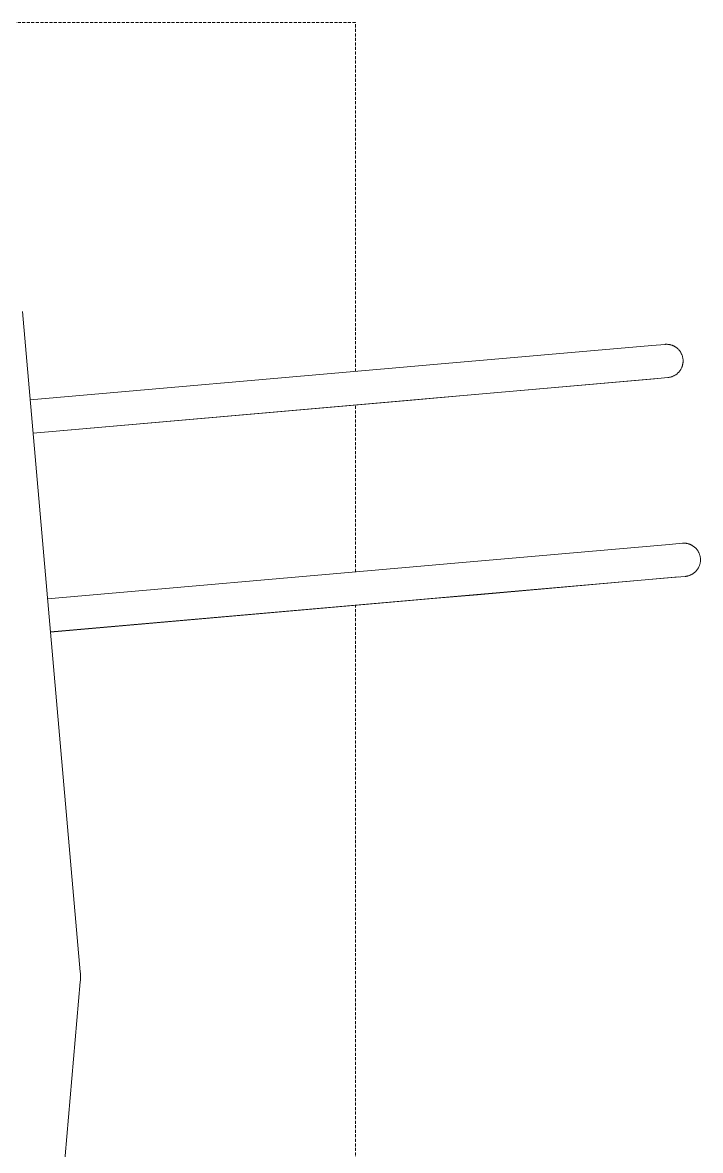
# Model space of a CAD drawing. Header units: millimetres. Extents: x -208 to 4974, y -28 to 3137.
# Drawn here: x 2869.5 to 3155, y 1390 to 1864.6 of the extents above; entities that cross this region are included whole.
import ezdxf

# ---------------------------------------------------------------- set-up
doc = ezdxf.new("R2010")
doc.units = ezdxf.units.MM
doc.linetypes.add('HIDDEN', pattern=[1.905, 1.27, -0.635])
doc.layers.add('ZANO_R', color=7, linetype='Continuous', lineweight=0)
doc.layers.add('ZANO_R_przerywana', color=7, linetype='HIDDEN', lineweight=0)

msp = doc.modelspace()

# ---------------------------------------------------------------- linework, layer by layer
at = {"layer": 'ZANO_R'}
for p, q in [((2893.81, 1465.19), (2869.51, 1742.97)), ((3041.03, 1720.54), (3134.47, 1728.7)), ((3134.47, 1728.7), (3140.15, 1729.2)), ((3140.15, 1729.2), (3140.33, 1729.21)), ((3140.33, 1729.21), (3140.45, 1729.21)), ((3140.45, 1729.21), (3140.57, 1729.21)), ((3140.57, 1729.21), (3140.75, 1729.21)), ((3140.75, 1729.21), (3140.98, 1729.21)), ((3140.98, 1729.21), (3141.18, 1729.19)), ((3141.18, 1729.19), (3141.39, 1729.18)), ((3141.39, 1729.18), (3141.6, 1729.15)), ((3141.6, 1729.15), (3141.8, 1729.12)), ((3141.8, 1729.12), (3141.96, 1729.09)), ((3141.96, 1729.09), (3142.11, 1729.06)), ((3142.11, 1729.06), (3142.27, 1729.03)), ((3142.27, 1729.03), (3142.42, 1728.99)), ((3142.42, 1728.99), (3142.57, 1728.95)), ((3142.57, 1728.95), (3142.73, 1728.9)), ((3142.73, 1728.9), (3142.88, 1728.86)), ((3142.88, 1728.86), (3143.03, 1728.8)), ((3143.03, 1728.8), (3143.18, 1728.75)), ((3143.18, 1728.75), (3143.32, 1728.69)), ((3143.32, 1728.69), (3143.47, 1728.63)), ((3143.47, 1728.63), (3143.61, 1728.56)), ((3143.61, 1728.56), (3143.76, 1728.5)), ((3143.76, 1728.5), (3143.9, 1728.42)), ((3143.9, 1728.42), (3144.04, 1728.35)), ((3144.04, 1728.35), (3144.17, 1728.27)), ((3144.17, 1728.27), (3144.38, 1728.15)), ((3144.38, 1728.15), (3144.58, 1728.02)), ((3144.58, 1728.02), (3144.78, 1727.88)), ((3144.78, 1727.88), (3144.97, 1727.74)), ((3144.97, 1727.74), (3145.16, 1727.58)), ((3145.16, 1727.58), (3145.34, 1727.43)), ((3145.34, 1727.43), (3145.51, 1727.26)), ((3145.51, 1727.26), (3145.68, 1727.1)), ((3145.68, 1727.1), (3145.84, 1726.93)), ((3145.84, 1726.93), (3145.98, 1726.77)), ((3145.98, 1726.77), (3146.13, 1726.6)), ((3146.13, 1726.6), (3146.26, 1726.42)), ((3146.26, 1726.42), (3146.39, 1726.24)), ((3146.39, 1726.24), (3146.52, 1726.05)), ((3146.52, 1726.05), (3146.64, 1725.86)), ((3146.64, 1725.86), (3146.75, 1725.67)), ((3146.75, 1725.67), (3146.86, 1725.47)), ((3146.86, 1725.47), (3146.96, 1725.27)), ((3146.96, 1725.27), (3147.06, 1725.07)), ((3147.06, 1725.07), (3147.15, 1724.86)), ((3147.15, 1724.86), (3147.23, 1724.65)), ((3147.23, 1724.65), (3147.3, 1724.44)), ((3147.3, 1724.44), (3147.37, 1724.23)), ((3147.37, 1724.23), (3147.43, 1724.02)), ((3147.43, 1724.02), (3147.49, 1723.78)), ((3147.49, 1723.78), (3147.54, 1723.54)), ((3147.54, 1723.54), (3147.58, 1723.31)), ((3147.58, 1723.31), (3147.61, 1723.07)), ((3147.61, 1723.07), (3147.64, 1722.82)), ((3147.64, 1722.82), (3147.66, 1722.58)), ((2872.76, 1705.82), (3026.7, 1719.29)), ((3026.7, 1719.29), (3041.03, 1720.54)), ((3146.31, 1718.07), (3146.16, 1717.88)), ((3146.44, 1718.26), (3146.31, 1718.07)), ((3146.58, 1718.46), (3146.44, 1718.26)), ((3146.7, 1718.67), (3146.58, 1718.46)), ((3146.82, 1718.88), (3146.7, 1718.67)), ((3146.93, 1719.09), (3146.82, 1718.88)), ((3147.03, 1719.31), (3146.93, 1719.09)), ((3147.13, 1719.53), (3147.03, 1719.31)), ((3147.22, 1719.75), (3147.13, 1719.53)), ((3147.3, 1719.97), (3147.22, 1719.75)), ((3147.37, 1720.2), (3147.3, 1719.97)), ((3147.44, 1720.43), (3147.37, 1720.2)), ((3147.49, 1720.67), (3147.44, 1720.43)), ((3147.54, 1720.9), (3147.49, 1720.67)), ((3147.58, 1721.14), (3147.54, 1720.9)), ((3147.62, 1721.38), (3147.58, 1721.14)), ((3147.64, 1721.61), (3147.62, 1721.38)), ((3147.66, 1721.86), (3147.64, 1721.61)), ((3147.66, 1722.58), (3147.66, 1722.34)), ((3147.66, 1722.34), (3147.67, 1722.1)), ((3147.67, 1722.1), (3147.66, 1721.86)), ((3135.68, 1714.75), (3042.25, 1706.59)), ((3138.41, 1714.99), (3053.71, 1707.54)), ((3141.23, 1715.24), (3135.68, 1714.75)), ((3141.09, 1715.22), (3141.06, 1715.22)), ((3141.07, 1715.23), (3141.11, 1715.23)), ((3141.47, 1715.26), (3141.23, 1715.24)), ((3141.71, 1715.29), (3141.47, 1715.26)), ((3141.94, 1715.33), (3141.71, 1715.29)), ((3142.18, 1715.38), (3141.94, 1715.33)), ((3142.41, 1715.44), (3142.18, 1715.38)), ((3142.64, 1715.5), (3142.41, 1715.44)), ((3142.87, 1715.57), (3142.64, 1715.5)), ((3143.1, 1715.65), (3142.87, 1715.57)), ((3143.32, 1715.74), (3143.1, 1715.65)), ((3143.54, 1715.83), (3143.32, 1715.74)), ((3143.76, 1715.93), (3143.54, 1715.83)), ((3143.97, 1716.04), (3143.76, 1715.93)), ((3144.18, 1716.16), (3143.97, 1716.04)), ((3144.39, 1716.28), (3144.18, 1716.16)), ((3144.59, 1716.42), (3144.39, 1716.28)), ((3144.78, 1716.55), (3144.59, 1716.42)), ((3144.97, 1716.7), (3144.78, 1716.55)), ((3145.16, 1716.85), (3144.97, 1716.7)), ((3145.34, 1717.01), (3145.16, 1716.85)), ((3145.52, 1717.17), (3145.34, 1717.01)), ((3145.69, 1717.34), (3145.52, 1717.17)), ((3145.85, 1717.51), (3145.69, 1717.34)), ((3146.01, 1717.69), (3145.85, 1717.51)), ((3146.16, 1717.88), (3146.01, 1717.69)), ((3027.92, 1705.34), (2873.98, 1691.87)), ((3034.98, 1705.9), (2873.99, 1691.82)), ((3042.25, 1706.59), (3027.92, 1705.34)), ((3053.71, 1707.54), (3034.98, 1705.9)), ((3048.35, 1636.86), (3141.79, 1645.02)), ((3141.79, 1645.02), (3147.47, 1645.51)), ((3147.47, 1645.51), (3147.65, 1645.53)), ((3147.65, 1645.53), (3147.77, 1645.53)), ((3147.77, 1645.53), (3147.89, 1645.53)), ((3147.89, 1645.53), (3148.07, 1645.53)), ((3148.07, 1645.53), (3148.3, 1645.53)), ((3148.3, 1645.53), (3148.51, 1645.51)), ((3148.51, 1645.51), (3148.71, 1645.5)), ((3148.71, 1645.5), (3148.92, 1645.47)), ((3148.92, 1645.47), (3149.12, 1645.44)), ((3149.12, 1645.44), (3149.28, 1645.41)), ((3149.28, 1645.41), (3149.43, 1645.38)), ((3149.43, 1645.38), (3149.59, 1645.35)), ((3149.59, 1645.35), (3149.74, 1645.31)), ((3149.74, 1645.31), (3149.9, 1645.27)), ((3149.9, 1645.27), (3150.05, 1645.22)), ((3150.05, 1645.22), (3150.2, 1645.18)), ((3150.2, 1645.18), (3150.35, 1645.12)), ((3150.35, 1645.12), (3150.5, 1645.07)), ((3150.5, 1645.07), (3150.64, 1645.01)), ((3150.64, 1645.01), (3150.79, 1644.95)), ((3150.79, 1644.95), (3150.93, 1644.88)), ((3150.93, 1644.88), (3151.08, 1644.82)), ((3151.08, 1644.82), (3151.22, 1644.74)), ((3151.22, 1644.74), (3151.36, 1644.67)), ((3151.36, 1644.67), (3151.49, 1644.59)), ((3151.49, 1644.59), (3151.7, 1644.47)), ((3151.7, 1644.47), (3151.9, 1644.34)), ((3151.9, 1644.34), (3152.1, 1644.2)), ((3152.1, 1644.2), (3152.29, 1644.06)), ((3152.29, 1644.06), (3152.48, 1643.9)), ((3152.48, 1643.9), (3152.66, 1643.75)), ((3152.66, 1643.75), (3152.84, 1643.58)), ((3152.84, 1643.58), (3153.01, 1643.41)), ((3153.01, 1643.41), (3153.16, 1643.25)), ((3153.16, 1643.25), (3153.3, 1643.09)), ((3153.3, 1643.09), (3153.45, 1642.92)), ((3153.45, 1642.92), (3153.58, 1642.74)), ((3153.58, 1642.74), (3153.72, 1642.56)), ((3153.72, 1642.56), (3153.84, 1642.37)), ((3153.84, 1642.37), (3153.96, 1642.18)), ((3153.96, 1642.18), (3154.08, 1641.99)), ((3154.08, 1641.99), (3154.18, 1641.79)), ((3154.18, 1641.79), (3154.28, 1641.59)), ((3154.28, 1641.59), (3154.38, 1641.39)), ((3154.38, 1641.39), (3154.47, 1641.18)), ((3154.47, 1641.18), (3154.55, 1640.97)), ((3154.55, 1640.97), (3154.62, 1640.76)), ((3154.62, 1640.76), (3154.69, 1640.55)), ((3154.69, 1640.55), (3154.75, 1640.34)), ((3154.75, 1640.34), (3154.81, 1640.1)), ((3154.81, 1640.1), (3154.86, 1639.86)), ((3154.86, 1639.86), (3154.9, 1639.63)), ((3154.9, 1637.46), (3154.86, 1637.22)), ((3154.9, 1639.63), (3154.94, 1639.39)), ((3154.94, 1637.69), (3154.9, 1637.46)), ((3154.94, 1639.39), (3154.96, 1639.14)), ((3154.96, 1637.93), (3154.94, 1637.69)), ((3154.96, 1639.14), (3154.98, 1638.9)), ((3154.98, 1638.18), (3154.96, 1637.93)), ((3154.98, 1638.9), (3154.99, 1638.66)), ((3154.99, 1638.42), (3154.98, 1638.18)), ((3154.99, 1638.66), (3154.99, 1638.42)), ((2880.08, 1622.14), (3034.02, 1635.61)), ((3034.02, 1635.61), (3048.35, 1636.86)), ((3151.71, 1632.6), (3151.5, 1632.48)), ((3151.91, 1632.74), (3151.71, 1632.6)), ((3152.1, 1632.87), (3151.91, 1632.74)), ((3152.3, 1633.02), (3152.1, 1632.87)), ((3152.48, 1633.17), (3152.3, 1633.02)), ((3152.66, 1633.32), (3152.48, 1633.17)), ((3152.84, 1633.49), (3152.66, 1633.32)), ((3153.01, 1633.66), (3152.84, 1633.49)), ((3153.17, 1633.83), (3153.01, 1633.66)), ((3153.33, 1634.01), (3153.17, 1633.83)), ((3153.48, 1634.2), (3153.33, 1634.01)), ((3153.63, 1634.39), (3153.48, 1634.2)), ((3153.77, 1634.58), (3153.63, 1634.39)), ((3153.9, 1634.78), (3153.77, 1634.58)), ((3154.02, 1634.99), (3153.9, 1634.78)), ((3154.14, 1635.2), (3154.02, 1634.99)), ((3154.25, 1635.41), (3154.14, 1635.2)), ((3154.35, 1635.63), (3154.25, 1635.41)), ((3154.45, 1635.85), (3154.35, 1635.63)), ((3154.54, 1636.07), (3154.45, 1635.85)), ((3154.62, 1636.29), (3154.54, 1636.07)), ((3154.69, 1636.52), (3154.62, 1636.29)), ((3154.76, 1636.75), (3154.69, 1636.52)), ((3154.81, 1636.99), (3154.76, 1636.75)), ((3154.86, 1637.22), (3154.81, 1636.99)), ((3143, 1631.07), (3049.57, 1622.91)), ((3145.73, 1631.31), (3061.03, 1623.86)), ((3148.55, 1631.56), (3143, 1631.07)), ((3148.41, 1631.54), (3148.38, 1631.54)), ((3148.4, 1631.55), (3148.43, 1631.55)), ((3148.79, 1631.58), (3148.55, 1631.56)), ((3149.03, 1631.61), (3148.79, 1631.58)), ((3149.26, 1631.65), (3149.03, 1631.61)), ((3149.5, 1631.7), (3149.26, 1631.65)), ((3149.73, 1631.76), (3149.5, 1631.7)), ((3149.96, 1631.82), (3149.73, 1631.76)), ((3150.19, 1631.89), (3149.96, 1631.82)), ((3150.42, 1631.97), (3150.19, 1631.89)), ((3150.64, 1632.06), (3150.42, 1631.97)), ((3150.86, 1632.15), (3150.64, 1632.06)), ((3151.08, 1632.25), (3150.86, 1632.15)), ((3151.29, 1632.36), (3151.08, 1632.25)), ((3151.5, 1632.48), (3151.29, 1632.36)), ((3061.03, 1623.86), (3042.31, 1622.22)), ((3035.24, 1621.66), (2881.3, 1608.19)), ((3042.31, 1622.22), (2881.31, 1608.14)), ((3049.57, 1622.91), (3035.24, 1621.66)), ((2893.81, 1465.19), (2893.86, 1464.49)), ((2893.86, 1464.49), (2893.9, 1463.79)), ((2893.9, 1462.4), (2893.86, 1461.7)), ((2893.9, 1463.79), (2893.91, 1463.09)), ((2893.91, 1463.09), (2893.9, 1462.4)), ((2869.51, 1183.22), (2893.81, 1461)), ((2893.86, 1461.7), (2893.81, 1461))]:
    msp.add_line(p, q, dxfattribs=at)
at = {"layer": 'ZANO_R_przerywana'}
for p, q in [((3009.72, 1864.59), (2659.72, 1864.59)), ((3009.72, 1717.8), (3009.72, 1864.59)), ((3009.72, 1633.48), (3009.72, 1703.69)), ((3009.72, 1309.82), (3009.72, 1619.37))]:
    msp.add_line(p, q, dxfattribs=at)

doc.saveas('drawing.dxf')
